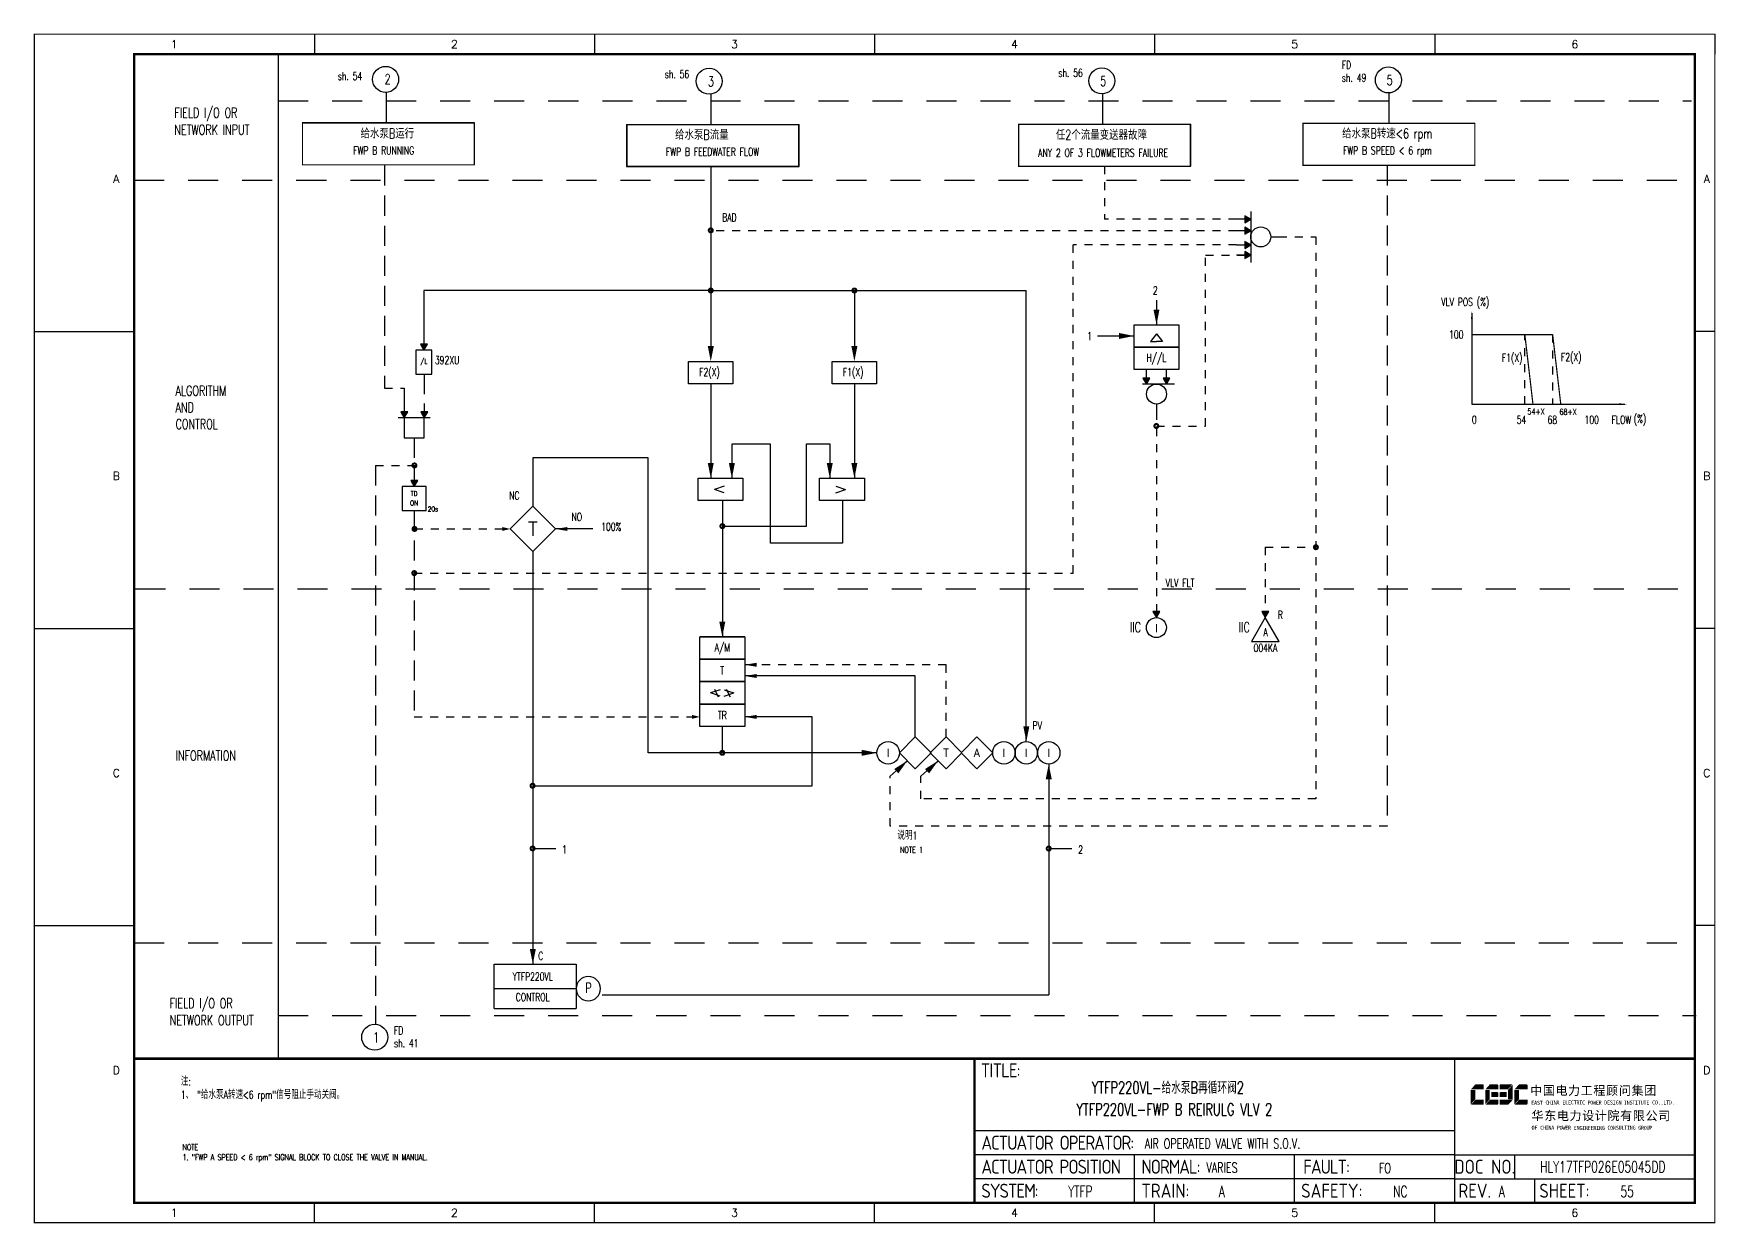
# Model space of a CAD drawing. Header units: millimetres. Extents: x 38833 to 52469, y 29493 to 32647.
# Drawn here: x 48955.6 to 49375.9, y 31646.2 to 31943.5 of the extents above; entities that cross this region are included whole.
import ezdxf
from ezdxf.enums import TextEntityAlignment as Align

# ---------------------------------------------------------------- set-up
doc = ezdxf.new("R2010")
doc.units = ezdxf.units.MM
for name, pattern in [('D2', [6, 2, -2, 2]), ('DASHED', [0.75, 0.5, -0.25]), ('JIS_02_0.7', [1.35, 0.75, -0.6])]:
    doc.linetypes.add(name, pattern=pattern)
for name, color, linetype in [('ALARM', 4, 'Continuous'), ('BLOCK', 7, 'Continuous'), ('BORDER', 1, 'Continuous'), ('DASH_2', 6, 'D2'), ('INSTRUMENT', 4, 'Continuous'), ('LINE_2', 6, 'Continuous'), ('MLINE', 6, 'Continuous'), ('TEXT', 7, 'Continuous'), ('TITLE', 1, 'Continuous'), ('TK', 7, 'Continuous'), ('图框_外框线', 7, 'Continuous'), ('图框_标题栏文字', 6, 'Continuous')]:
    doc.layers.add(name, color=color, linetype=linetype)
doc.styles.add('DANIEL', font='COMPLEX', dxfattribs={"width": 0.7, "bigfont": 'GVFS'})
doc.styles.add('ecepdi', font='simhei.ttf', dxfattribs={"width": 0.9})
doc.styles.get("Standard").update_dxf_attribs({"font": 'romans.shx', "width": 0.7, "bigfont": 'hztxta.shx'})
doc.styles.add('工程字', font='gbenor.shx', dxfattribs={"bigfont": 'gbcbig.shx'})

# ---------------------------------------------------------------- blocks, each defined once
blk = doc.blocks.new('USR16')
at = {"layer": 'MLINE'}
blk.add_lwpolyline([(0, 0, 0, 1, 0), (0, 4, 1, 1, 0)], format="xyseb", dxfattribs=at)
blk = doc.blocks.new('ARROW')
at = {"layer": 'DASH_2'}
blk.add_blockref('USR16', (0, 0), dxfattribs=at)
blk = doc.blocks.new('INS00')
at = {"layer": 'INSTRUMENT', "color": 0}
blk.add_lwpolyline([(6, 0, 1), (-6, 0, 1)], format="xyb", close=True, dxfattribs=at)
at = {"layer": 'INSTRUMENT', "flags": 1}
for tag, p in [('INSNAM', (0, 9)), ('INSDGN', (0, -9)), ('INSSUP', (0, -15)), ('INSTYP', (0, -12)), ('INSMAN', (0, -18)), ('INSREM', (0, -21))]:
    blk.add_attdef(tag, text='', height=3, dxfattribs=at).set_placement(p, align=Align.TOP_CENTER)
at = {"layer": 'INSTRUMENT', "width": 0.7}
for tag, p in [('INSIDE', (0, 2)), ('INSSYS', (0, -2))]:
    blk.add_attdef(tag, text='', height=2.5, dxfattribs=at).set_placement(p, align=Align.MIDDLE)
for tag, p in [('INSHH', (6, 3.5)), ('INSL', (6, -3)), ('INSLL', (6, -6))]:
    blk.add_attdef(tag, p, '', height=2.5, dxfattribs=at)
at = {"layer": 'INSTRUMENT', "linetype": 'DASHED', "width": 0.7}
blk.add_attdef('INSH', (6, 0.5), '', height=2.5, dxfattribs=at)
blk = doc.blocks.new('huo')
at = {"layer": 'BORDER'}
for points in [[(-72.15, 909.27), (-73.65, 910.13), (-73.65, 908.4)], [(-72.15, 904.27), (-73.65, 905.13), (-73.65, 903.4)]]:
    blk.add_hatch(color=256, dxfattribs=at).paths.add_polyline_path(points)
for p, q in [((-72.15, 909.27), (-75.75, 909.27)), ((-72.15, 911.28), (-72.15, 903.28)), ((-72.15, 904.27), (-75.75, 904.27)), ((-67.15, 906.77), (-65.15, 906.77))]:
    blk.add_line(p, q, dxfattribs=at)
for points in [[(-72.15, 909.27), (-73.65, 910.13), (-73.65, 908.4)], [(-72.15, 904.27), (-73.65, 905.13), (-73.65, 903.4)]]:
    blk.add_lwpolyline(points, close=True, dxfattribs=at)
blk.add_circle((-69.65, 906.77), 2.5, dxfattribs=at)
blk = doc.blocks.new('A$C1E0003F3')
h = blk.add_hatch(color=152)
edge = h.paths.add_edge_path()
edge.add_ellipse((5.15, 4.41), major_axis=(0, 0.211), ratio=0.769231, start_angle=-90, end_angle=0)
edge.add_line((5.15, 4.62), (3.22, 4.62))
edge.add_line((3.22, 4.62), (2.09, 3.35))
edge.add_line((2.09, 3.35), (5.32, 3.35))
edge.add_line((5.32, 3.35), (5.32, 4.41))
h.paths.add_polyline_path([(3.22, 3.23), (2.09, 3.23), (2.09, -0.36), (3.22, 0.91)])
edge = h.paths.add_edge_path()
edge.add_line((5.32, 0.81), (3.27, 0.81))
edge.add_line((3.27, 0.81), (2.13, -0.46))
edge.add_line((2.13, -0.46), (5.15, -0.46))
edge.add_ellipse((5.15, -0.25), major_axis=(0, 0.211), ratio=0.769231, start_angle=180, end_angle=270)
edge.add_line((5.32, -0.25), (5.32, 0.81))
h = blk.add_hatch(color=152)
edge = h.paths.add_edge_path()
edge.add_ellipse((8.78, 4.41), major_axis=(0, 0.211), ratio=0.769231, start_angle=-90, end_angle=0)
edge.add_line((8.78, 4.62), (6.84, 4.62))
edge.add_line((6.84, 4.62), (5.71, 3.35))
edge.add_line((5.71, 3.35), (8.94, 3.35))
edge.add_line((8.94, 3.35), (8.94, 4.41))
h.paths.add_polyline_path([(6.84, 3.23), (5.71, 3.23), (5.71, -0.36), (6.84, 0.91)])
edge = h.paths.add_edge_path()
edge.add_ellipse((8.78, 2.49), major_axis=(0, 0.211), ratio=0.769231, start_angle=-90, end_angle=0)
edge.add_line((8.78, 2.7), (7.22, 2.7))
edge.add_line((7.22, 2.7), (7.22, 1.44))
edge.add_line((7.22, 1.44), (8.78, 1.44))
edge.add_ellipse((8.78, 1.65), major_axis=(0, 0.211), ratio=0.769231, start_angle=180, end_angle=270)
edge.add_line((8.94, 1.65), (8.94, 2.49))
edge = h.paths.add_edge_path()
edge.add_line((8.94, 0.81), (6.89, 0.81))
edge.add_line((6.89, 0.81), (5.75, -0.46))
edge.add_line((5.75, -0.46), (8.78, -0.46))
edge.add_ellipse((8.78, -0.25), major_axis=(0, 0.211), ratio=0.769231, start_angle=180, end_angle=270)
edge.add_line((8.94, -0.25), (8.94, 0.81))
h = blk.add_hatch(color=1)
edge = h.paths.add_edge_path()
edge.add_line((12.48, 4.62), (9.46, 4.62))
edge.add_ellipse((9.46, 4.41), major_axis=(0, 0.211), ratio=0.769231, start_angle=0, end_angle=90)
edge.add_line((9.3, 4.41), (9.3, 3.35))
edge.add_line((9.3, 3.35), (11.35, 3.35))
edge.add_line((11.35, 3.35), (12.48, 4.62))
h.paths.add_polyline_path([(12.57, 4.56), (11.38, 3.23), (11.38, 0.93), (12.57, 0.93)])
edge = h.paths.add_edge_path()
edge.add_line((11.03, 2.7), (9.46, 2.7))
edge.add_ellipse((9.46, 2.49), major_axis=(0, 0.211), ratio=0.769231, start_angle=0, end_angle=90)
edge.add_line((9.3, 2.49), (9.3, 1.65))
edge.add_ellipse((9.46, 1.65), major_axis=(0, 0.211), ratio=0.769231, start_angle=90, end_angle=180)
edge.add_line((9.46, 1.44), (11.03, 1.44))
edge.add_line((11.03, 1.44), (11.03, 2.7))
h = blk.add_hatch(color=152)
edge = h.paths.add_edge_path()
edge.add_ellipse((16.11, 4.41), major_axis=(0, 0.211), ratio=0.769231, start_angle=-90, end_angle=0)
edge.add_line((16.11, 4.62), (14.14, 4.62))
edge.add_line((14.14, 4.62), (13, 3.35))
edge.add_line((13, 3.35), (16.27, 3.35))
edge.add_line((16.27, 3.35), (16.27, 4.41))
h.paths.add_polyline_path([(14.14, 3.23), (13, 3.23), (13, -0.36), (14.14, 0.91)])
edge = h.paths.add_edge_path()
edge.add_line((16.27, 0.81), (14.18, 0.81))
edge.add_line((14.18, 0.81), (13.04, -0.46))
edge.add_line((13.04, -0.46), (16.03, -0.46))
edge.add_ellipse((16.03, -0.15), major_axis=(0, 0.316), ratio=0.769231, start_angle=180, end_angle=270)
edge.add_line((16.27, -0.15), (16.27, 0.81))
h = blk.add_hatch(color=1)
edge = h.paths.add_edge_path()
edge.add_line((12.58, 0.79), (9.3, 0.79))
edge.add_line((9.3, 0.79), (9.3, -0.27))
edge.add_ellipse((9.46, -0.27), major_axis=(0, 0.211), ratio=0.769231, start_angle=90, end_angle=180)
edge.add_line((9.46, -0.48), (11.43, -0.48))
edge.add_line((11.43, -0.48), (12.58, 0.79))
at = {"layer": 'TITLE', "color": 7, "style": 'ecepdi'}
for s, p in [('中', (16.92, 1.94)), ('国', (20.09, 2)), ('电', (23.25, 1.99)), ('力', (26.39, 1.96)), ('程', (32.71, 1.98)), ('顾', (35.9, 1.98)), ('问', (39.09, 1.94)), ('集', (42.26, 1.98)), ('团', (45.42, 2.01)), ('工', (29.53, 1.95)), ('华', (17.24, -4.31)), ('东', (20.45, -4.29)), ('电', (23.62, -4.35)), ('力', (26.75, -4.32)), ('设', (29.92, -4.3)), ('计', (33.05, -4.31)), ('院', (36.26, -4.29)), ('有', (39.41, -4.29)), ('限', (42.57, -4.32)), ('公', (45.78, -4.38)), ('司', (48.91, -4.35))]:
    blk.add_text(s, height=2.2, dxfattribs=at).set_placement(p)
at = {"layer": 'TITLE', "color": 7, "style": 'ecepdi', "width": 0.975}
for s, p in [('E', (17.58, 0.02)), ('A', (18.29, 0.03)), ('S', (19, 0.03)), ('T', (19.7, 0.03)), ('C', (21.1, 0.09)), ('H', (21.77, 0.09)), ('I', (22.46, 0.09)), ('N', (23.17, 0.1)), ('A', (23.86, 0.1)), ('E', (25.35, 0.09)), ('L', (26.05, 0.11)), ('E', (26.76, 0.1)), ('C', (27.46, 0.12)), ('T', (28.18, 0.11)), ('R', (28.87, 0.1)), ('I', (29.57, 0.11)), ('C', (30.28, 0.1)), ('P', (31.64, 0.09)), ('O', (32.32, 0.08)), ('W', (33.03, 0.08)), ('E', (33.72, 0.08)), ('R', (34.42, 0.09)), ('D', (35.81, 0.1)), ('E', (36.52, 0.1)), ('S', (37.2, 0.1)), ('I', (37.91, 0.09)), ('G', (38.68, 0.11)), ('N', (39.38, 0.09)), ('I', (40.72, 0.07)), ('N', (41.43, 0.08)), ('S', (42.14, 0.08)), ('T', (42.83, 0.08)), ('I', (43.52, 0.09)), ('T', (44.22, 0.07)), ('U', (44.93, 0.07)), ('T', (45.63, 0.08)), ('E', (46.34, 0.09)), ('C', (47.76, 0.11)), ('O', (48.48, 0.1)), ('L', (50.56, 0.1)), ('T', (51.27, 0.1)), ('D', (51.96, 0.1)), ('.', (49.23, 0.1)), (',', (49.87, 0.1)), ('.', (52.72, 0.11)), ('O', (17.67, -6.18)), ('OF', (18.01, -6.2)), ('F', (18.37, -6.2)), ('C', (19.8, -6.19)), ('H', (20.47, -6.19)), ('I', (21.15, -6.19)), ('N', (21.87, -6.18)), ('A', (22.56, -6.18)), ('P', (23.98, -6.2)), ('O', (24.66, -6.21)), ('W', (25.36, -6.21)), ('E', (26.06, -6.21)), ('R', (26.75, -6.2)), ('E', (28.19, -6.24)), ('N', (28.91, -6.27)), ('G', (29.62, -6.26)), ('I', (30.32, -6.27)), ('N', (31.02, -6.27)), ('E', (31.7, -6.28)), ('E', (32.41, -6.27)), ('R', (33.1, -6.24)), ('I', (33.81, -6.24)), ('N', (34.51, -6.26)), ('G', (35.2, -6.24)), ('C', (36.61, -6.19)), ('O', (37.3, -6.21)), ('N', (38, -6.2)), ('S', (38.71, -6.21)), ('U', (39.41, -6.18)), ('L', (40.11, -6.18)), ('T', (40.81, -6.19)), ('I', (41.51, -6.21)), ('N', (42.2, -6.21)), ('G', (42.91, -6.17)), ('G', (44.29, -6.2)), ('R', (45, -6.21)), ('O', (45.69, -6.22)), ('U', (46.39, -6.2)), ('P', (47.1, -6.23))]:
    blk.add_text(s, height=1, dxfattribs=at).set_placement(p, align=Align.MIDDLE_CENTER)
blk = doc.blocks.new('A$C4C92442A')
for p, q in [((70, 297), (70, 292)), ((140, 297), (140, 292)), ((210, 297), (210, 292)), ((280, 297), (280, 292)), ((350, 297), (350, 292)), ((420, 297), (420, 292)), ((0, 222.75), (25, 222.75)), ((420, 222.75), (415, 222.75)), ((0, 148.5), (25, 148.5)), ((420, 148.5), (415, 148.5)), ((0, 74.25), (25, 74.25)), ((420, 74.25), (415, 74.25)), ((70, 0), (70, 5)), ((140, 0), (140, 5)), ((210, 0), (210, 5)), ((280, 0), (280, 5)), ((350, 0), (350, 5))]:
    blk.add_line(p, q)
at = {"color": 4}
blk.add_line((60.97, 292.06), (60.97, 41.06), dxfattribs=at)
at = {"layer": 'MLINE', "color": 4}
blk.add_line((60.97, 292), (60.97, 41.47), dxfattribs=at)
at = {"layer": 'MLINE', "color": 4, "linetype": 'JIS_02_0.7', "ltscale": 10}
for p, q in [((60.98, 280.37), (414.21, 280.37)), ((25, 260.5), (415, 260.5)), ((25.3, 158.43), (414.81, 158.43)), ((25, 69.96), (415, 69.96)), ((60.97, 51.77), (415.31, 51.77))]:
    blk.add_line(p, q, dxfattribs=at)
at = {"layer": '图框_外框线'}
for p, q in [((355, 5), (355, 41)), ((355, 23), (235, 23)), ((355, 17), (235, 17)), ((275, 11), (275, 17)), ((315, 11), (315, 17)), ((355, 17), (415, 17)), ((370, 11), (370, 17)), ((355, 11), (235, 11)), ((355, 11), (235, 11)), ((275, 5), (275, 11)), ((315, 5), (315, 11)), ((355, 11), (415, 11)), ((375, 5), (375, 11))]:
    blk.add_line(p, q, dxfattribs=at)
for points, const_width in [([(0, 0), (420, 0), (420, 297), (0, 297)], 0.3), ([(25, 5), (415, 5), (415, 292), (25, 292)], 0.6)]:
    blk.add_lwpolyline(points, close=True, dxfattribs=dict(at, const_width=const_width))
at = {"layer": '图框_外框线', "const_width": 0.6}
blk.add_lwpolyline([(235, 41), (25, 41)], dxfattribs=at)
at = {"layer": '图框_外框线'}
blk.add_lwpolyline([(415, 41, 0.6, 0.6, 0), (235, 41, 0.6, 0.6, 0), (235, 5, 0, 0, 0)], format="xyseb", dxfattribs=at)
blk.add_blockref('A$C1E0003F3', (356.94, 29.95))
at = {"layer": 'MLINE', "color": 4, "char_height": 2.5, "width": 31.8959, "attachment_point": 1}
for s, insert in [('FIELD I/O OR', (35.03, 278.64)), ('NETWORK INPUT', (35.03, 274.39)), ('ALGORITHM\\PAND\\PCONTROL', (35.32, 209.16)), ('INFORMATION', (35.35, 117.98)), ('FIELD I/O OR', (33.84, 56.09)), ('NETWORK OUTPUT', (33.84, 51.84))]:
    blk.add_mtext(s, dxfattribs=dict(at, insert=insert))
at = {"layer": 'TK', "color": 3}
for s, p in [('1', (35, 294.5)), ('2', (105, 294.5)), ('3', (175, 294.5)), ('4', (245, 294.5)), ('5', (315, 294.5)), ('6', (385, 294.5)), ('1', (35, 2.5)), ('2', (105, 2.5)), ('3', (175, 2.5)), ('4', (245, 2.5)), ('5', (315, 2.5)), ('6', (385, 2.5))]:
    blk.add_text(s, height=2, dxfattribs=at).set_placement(p, align=Align.MIDDLE)
for s, p in [('A', (20.5, 259.88)), ('A', (418, 259.88)), ('B', (20.5, 185.62)), ('B', (418, 185.62)), ('C', (20.5, 111.38)), ('C', (418, 111.38)), ('D', (20.5, 37.12)), ('D', (418, 37.12))]:
    blk.add_text(s, height=2, dxfattribs=at).set_placement(p, align=Align.CENTER)
at = {"layer": '图框_标题栏文字', "char_height": 3.5, "style": '工程字'}
for s, insert, width, attachment_point in [('{\\T0.9; TITLE:}', (234.86, 38.09), 14.2249, 4), ('{\\T0.9; ACTUATOR OPERATOR:}', (235, 20), 40, 4), ('{\\T0.9; ACTUATOR POSITION}', (235, 14), 45, 4), ('{\\T0.9; NORMAL:}', (275, 14), 18.2557, 4), ('{\\T0.9; FAULT:}', (315.44, 14), 15, 4), ('DOC NO.', (362.5, 14), 15, 5), ('{\\T0.9; SYSTEM:}', (235, 8), 17.9526, 4), ('{\\T0.9; }TRAIN: ', (275, 8), 17.6638, 4), ('SAFETY:', (324.3, 8), 22.3993, 5), ('REV.', (360, 8), 10, 5), ('SHEET:', (382.42, 8), 20, 5)]:
    blk.add_mtext(s, dxfattribs=dict(at, insert=insert, width=width, attachment_point=attachment_point))
blk = doc.blocks.new('*X19')
at = {"color": 0}
for p, q in [((207.62, 342.26), (207.74, 342.37)), ((207.77, 342.4), (207.84, 342.47)), ((207.81, 342.3), (207.88, 342.37)), ((207.9, 342.39), (208.01, 342.5)), ((207.9, 342.25), (207.95, 342.3)), ((208.02, 342.37), (208.13, 342.48)), ((208.09, 342.3), (208.18, 342.38)), ((208.18, 342.24), (208.23, 342.3)), ((208.19, 342.4), (208.23, 342.44)), ((208.31, 342.37), (208.32, 342.39)), ((208.37, 342.3), (208.39, 342.31)), ((207.5, 341.99), (207.51, 342)), ((207.52, 341.87), (207.55, 341.9)), ((207.53, 342.16), (207.57, 342.2)), ((207.56, 341.77), (207.59, 341.8)), ((207.61, 342.1), (207.62, 342.12)), ((207.61, 341.68), (207.62, 341.69)), ((207.62, 341.83), (207.89, 342.1)), ((207.62, 341.98), (207.75, 342.1)), ((207.69, 341.61), (207.87, 341.8)), ((207.73, 341.8), (207.76, 341.82)), ((207.77, 341.56), (207.82, 341.6)), ((207.87, 341.52), (207.91, 341.55)), ((207.9, 342.11), (207.99, 342.2)), ((207.9, 341.97), (207.93, 342)), ((207.9, 341.83), (207.97, 341.9)), ((207.9, 341.68), (208.02, 341.8)), ((208, 341.5), (208.05, 341.55)), ((208.03, 342.1), (208.13, 342.2)), ((208.07, 342), (208.18, 342.1)), ((208.12, 341.9), (208.18, 341.96)), ((208.16, 341.8), (208.18, 341.82)), ((208.17, 341.53), (208.19, 341.55)), ((208.18, 341.68), (208.2, 341.7)), ((208.24, 341.6), (208.44, 341.8)), ((208.32, 342.1), (208.44, 342.23)), ((208.32, 341.82), (208.45, 341.95)), ((208.46, 342.1), (208.48, 342.13)), ((208.46, 341.82), (208.47, 341.83)), ((208.5, 342), (208.5, 342))]:
    blk.add_line(p, q, dxfattribs=at)
blk = doc.blocks.new('*X18')
at = {"color": 0}
for p, q in [((207.6, 342.3), (208.4, 342.3)), ((207.7, 342.4), (207.9, 342.4)), ((208.18, 342.4), (208.3, 342.4)), ((207.51, 341.9), (207.62, 341.9)), ((207.54, 342.2), (207.62, 342.2)), ((207.54, 341.8), (208.46, 341.8)), ((207.55, 342.1), (207.62, 342.1)), ((207.6, 341.7), (207.62, 341.7)), ((207.7, 341.6), (207.9, 341.6)), ((207.82, 342.1), (207.9, 342.1)), ((207.9, 342.2), (208.18, 342.2)), ((207.9, 341.9), (208.18, 341.9)), ((208.18, 341.7), (208.4, 341.7)), ((208.18, 341.6), (208.3, 341.6)), ((208.45, 342.2), (208.46, 342.2)), ((208.45, 341.9), (208.49, 341.9))]:
    blk.add_line(p, q, dxfattribs=at)
blk = doc.blocks.new('*X17')
at = {"color": 0}
for p, q in [((207.5, 342), (207.625, 342)), ((207.9, 342), (208.175, 342)), ((208.45, 342), (208.5, 342))]:
    blk.add_line(p, q, dxfattribs=at)
blk = doc.blocks.new('*X16')
at = {"color": 0}
for p, q in [((207.825, 342.375), (207.9, 342.375)), ((207.625, 341.75), (207.625, 341.825))]:
    blk.add_line(p, q, dxfattribs=at)
blk = doc.blocks.new('*X15')
at = {"color": 0}
for p, q in [((207.62, 342.1), (207.62, 342.3)), ((207.67, 342.37), (207.82, 342.37)), ((207.9, 342.37), (207.9, 342.49)), ((207.9, 342.37), (208.1, 342.37)), ((207.9, 342.1), (207.9, 342.3)), ((208.18, 342.37), (208.18, 342.47)), ((208.18, 342.37), (208.33, 342.37)), ((208.18, 342.1), (208.18, 342.3)), ((207.51, 342.1), (207.55, 342.1)), ((207.53, 341.82), (207.55, 341.82)), ((207.62, 342.1), (207.82, 342.1)), ((207.62, 341.82), (207.62, 342.02)), ((207.62, 341.82), (207.82, 341.82)), ((207.62, 341.67), (207.62, 341.75)), ((207.78, 341.55), (207.82, 341.55)), ((207.9, 342.1), (208.1, 342.1)), ((207.9, 341.82), (207.9, 342.02)), ((207.9, 341.82), (208.1, 341.82)), ((207.9, 341.55), (207.9, 341.75)), ((207.9, 341.55), (208.1, 341.55)), ((208.18, 342.1), (208.37, 342.1)), ((208.18, 341.82), (208.18, 342.02)), ((208.18, 341.82), (208.37, 341.82)), ((208.18, 341.55), (208.18, 341.75)), ((208.18, 341.55), (208.22, 341.55)), ((208.45, 342.1), (208.45, 342.22)), ((208.45, 342.1), (208.49, 342.1)), ((208.45, 341.82), (208.45, 342.02)), ((208.45, 341.82), (208.47, 341.82))]:
    blk.add_line(p, q, dxfattribs=at)
blk = doc.blocks.new('USR06')
at = {"layer": 'MLINE'}
blk.add_circle((0, 0), 0.5, dxfattribs=at)
for name in ['*X19', '*X17', '*X15', '*X18', '*X16']:
    blk.add_blockref(name, (-208, -342), dxfattribs=at)

msp = doc.modelspace()

# ---------------------------------------------------------------- hatches: boundary and pattern name
for points in [[(49236.17, 31797.59), (49237.04, 31799.09), (49235.31, 31799.09)], [(49263.37, 31797.59), (49264.24, 31799.09), (49262.51, 31799.09)]]:
    msp.add_hatch(color=256).paths.add_polyline_path(points)
at = {"layer": 'BORDER'}
for points in [[(49259.75, 31897.14), (49258.25, 31898.01), (49258.25, 31896.27)], [(49259.75, 31894.28), (49258.25, 31895.14), (49258.25, 31893.41)], [(49259.75, 31890.71), (49258.25, 31891.57), (49258.25, 31889.84)], [(49259.75, 31888.19), (49258.25, 31889.06), (49258.25, 31887.33)], [(49053.1, 31864.45), (49053.97, 31865.95), (49052.24, 31865.95)], [(49048.2, 31847.48), (49049.07, 31848.98), (49047.34, 31848.98)], [(49053.2, 31847.48), (49054.07, 31848.98), (49052.34, 31848.98)], [(49050.7, 31830.39), (49051.57, 31831.89), (49049.84, 31831.89)]]:
    msp.add_hatch(color=256, dxfattribs=at).paths.add_polyline_path(points)

# ---------------------------------------------------------------- linework, layer by layer
for p, q in [((49043.69, 31928.86), (49043.69, 31921.26)), ((49124.8, 31928.4), (49124.8, 31920.8)), ((49222.67, 31928.47), (49222.67, 31920.88)), ((49294.29, 31928.71), (49294.29, 31921.11)), ((49022.76, 31921.26), (49065.68, 31921.26)), ((49065.68, 31921.26), (49065.68, 31910.75)), ((49103.86, 31920.8), (49146.78, 31920.8)), ((49103.86, 31910.29), (49103.86, 31920.8)), ((49146.78, 31920.8), (49146.78, 31910.29)), ((49201.73, 31920.88), (49244.66, 31920.88)), ((49244.66, 31920.88), (49244.66, 31910.37)), ((49272.83, 31921.11), (49315.75, 31921.11)), ((49146.78, 31910.29), (49103.86, 31910.29)), ((49124.8, 31879.33), (49053.1, 31879.33)), ((49053.1, 31879.33), (49053.1, 31864.45)), ((49139.75, 31840.89), (49130.07, 31840.89)), ((49130.07, 31840.89), (49130.07, 31832.42)), ((49139.75, 31816.23), (49139.75, 31840.89)), ((49148.71, 31820.44), (49148.71, 31841)), ((49148.71, 31841), (49154.54, 31841)), ((49154.54, 31841), (49154.54, 31832.42)), ((49109.15, 31837.5), (49080.33, 31837.5)), ((49080.33, 31837.5), (49080.33, 31825.4)), ((49109.15, 31763.8), (49109.15, 31837.5)), ((49157.72, 31826.82), (49157.72, 31816.23)), ((49127.7, 31820.44), (49148.71, 31820.44)), ((49157.72, 31816.23), (49139.75, 31816.23)), ((49150.1, 31772.78), (49133.28, 31772.78)), ((49150.1, 31755.58), (49150.1, 31772.78)), ((49124.8, 31763.8), (49109.15, 31763.8)), ((49080.76, 31755.58), (49150.1, 31755.58)), ((49070.67, 31704.87), (49091.18, 31704.87)), ((49070.67, 31699.88), (49091.18, 31699.88))]:
    msp.add_line(p, q)
at = {"linetype": 'DASHED', "ltscale": 10}
for p, q in [((49043.25, 31910.53), (49043.25, 31854.91)), ((49293.84, 31910.6), (49293.84, 31745.49)), ((49048.2, 31854.91), (49048.2, 31847.48)), ((49053.2, 31858.45), (49053.2, 31847.48)), ((49050.7, 31842.48), (49050.7, 31830.39)), ((49040.97, 31835.61), (49040.97, 31695.98)), ((49050.7, 31824.39), (49050.7, 31772.79))]:
    msp.add_line(p, q, dxfattribs=at)
at = {"linetype": 'D2'}
for p, q in [((49328.25, 31850.92), (49328.25, 31868.31)), ((49335.2, 31868.31), (49335.2, 31850.92))]:
    msp.add_line(p, q, dxfattribs=at)
at = {"const_width": 0.3}
for points in [[(49022.76, 31921.26), (49065.68, 31921.26), (49065.68, 31910.75), (49022.76, 31910.75), (49022.76, 31921.26)], [(49103.86, 31920.8), (49146.78, 31920.8), (49146.78, 31910.29), (49103.86, 31910.29), (49103.86, 31920.8)], [(49201.73, 31920.88), (49244.66, 31920.88), (49244.66, 31910.37), (49201.73, 31910.37), (49201.73, 31920.88)], [(49272.83, 31921.11), (49315.75, 31921.11), (49315.75, 31910.6), (49272.83, 31910.6), (49272.83, 31921.11)], [(49328.25, 31868.31), (49315.02, 31868.31)], [(49328.25, 31868.31), (49330.28, 31850.92), (49344.71, 31850.92)], [(49328.25, 31868.31), (49335.2, 31868.31)], [(49335.2, 31868.31), (49337.23, 31850.92), (49344.63, 31850.92)]]:
    msp.add_lwpolyline(points, dxfattribs=at)
at = {"const_width": 0.5}
for points in [[(49124.3, 31894.36, 1), (49125.3, 31894.36, 1)], [(49124.3, 31879.33, 1), (49125.3, 31879.33, 1)], [(49124.3, 31879.33, 1), (49125.3, 31879.33, 1)], [(49160.19, 31879.33, 1), (49161.19, 31879.33, 1)], [(49160.19, 31879.33, 1), (49161.19, 31879.33, 1)], [(49235.67, 31845.47, 1), (49236.67, 31845.47, 1)], [(49050.23, 31835.61, 1), (49051.23, 31835.61, 1)], [(49127.2, 31820.44, 1), (49128.2, 31820.44, 1)], [(49127.2, 31820.44, 1), (49128.2, 31820.44, 1)], [(49050.26, 31819.74, 1), (49051.26, 31819.74, 1)], [(49050.26, 31819.74, 1), (49051.26, 31819.74, 1)], [(49275.53, 31815.18, 1), (49276.53, 31815.18, 1)], [(49050.2, 31808.71, 1), (49051.2, 31808.71, 1)], [(49127.18, 31763.8, 1), (49128.18, 31763.8, 1)], [(49079.76, 31755.58, 1), (49080.76, 31755.58, 1)], [(49079.77, 31739.9, 1), (49080.77, 31739.9, 1)], [(49208.76, 31739.88, 1), (49209.76, 31739.88, 1)]]:
    msp.add_lwpolyline(points, format="xyb", close=True, dxfattribs=at)
for points in [[(49236.19, 31870.77, 0, 1.5, 0), (49236.19, 31874.58, 1.5, 1.5, 0)], [(49230.59, 31867.97, 0, 1.5, 0), (49226.79, 31867.97, 1.5, 1.5, 0)], [(49124.8, 31861.63, 0, 1.5, 0), (49124.8, 31865.43, 1.5, 1.5, 0)], [(49160.69, 31861.63, 0, 1.5, 0), (49160.69, 31865.43, 1.5, 1.5, 0)], [(49124.8, 31832.42, 0, 1.5, 0), (49124.8, 31836.23, 1.5, 1.5, 0)], [(49130.07, 31832.42, 0, 1.5, 0), (49130.07, 31836.23, 1.5, 1.5, 0)], [(49154.54, 31832.42, 0, 1.5, 0), (49154.54, 31836.23, 1.5, 1.5, 0)], [(49160.69, 31832.42, 0, 1.5, 0), (49160.69, 31836.23, 1.5, 1.5, 0)], [(49127.68, 31792.8, 0, 1.5, 0), (49127.68, 31796.6, 1.5, 1.5, 0)], [(49203.66, 31766.6, 0, 1.5, 0), (49203.66, 31770.41, 1.5, 1.5, 0)], [(49166.34, 31763.8, 0, 1.5, 0), (49162.53, 31763.8, 1.5, 1.5, 0)], [(49173.92, 31761.82, 0, 1.5, 0), (49171.16, 31759.21, 1.5, 1.5, 0)], [(49181.62, 31761.82, 0, 1.5, 0), (49178.86, 31759.21, 1.5, 1.5, 0)], [(49209.26, 31761, 0, 1.5, 0), (49209.26, 31757.2, 1.5, 1.5, 0)], [(49080.33, 31710.99, 0, 1.5, 0), (49080.33, 31714.79, 1.5, 1.5, 0)]]:
    msp.add_lwpolyline(points, format="xyseb")
for points in [[(49236.17, 31797.59), (49237.04, 31799.09), (49235.31, 31799.09)], [(49263.37, 31797.59), (49264.24, 31799.09), (49262.51, 31799.09)]]:
    msp.add_lwpolyline(points, close=True)
at = {"color": 1}
msp.add_lwpolyline([(49266.84, 31791.59), (49263.37, 31797.59), (49259.91, 31791.59)], close=True, dxfattribs=at)
msp.add_lwpolyline([(49070.67, 31699.88), (49070.67, 31710.99), (49091.18, 31710.99), (49091.18, 31699.88)])
for centre, radius in [((49043.54, 31932.09), 3.25), ((49124.38, 31931.62), 3.25), ((49222.52, 31931.71), 3.25), ((49294.14, 31931.94), 3.25), ((49236.17, 31795.09), 2.5), ((49040.81, 31692.73), 3.25)]:
    msp.add_circle(centre, radius)
at = {"layer": 'ALARM'}
for points in [[(49080.33, 31814.08), (49074.67, 31819.74), (49080.33, 31825.4), (49085.99, 31819.74)], [(49175.9, 31759.84), (49171.94, 31763.8), (49175.9, 31767.76), (49179.86, 31763.8)], [(49183.6, 31759.84), (49179.64, 31763.8), (49183.6, 31767.76), (49187.56, 31763.8)], [(49191.3, 31759.84), (49187.34, 31763.8), (49191.3, 31767.76), (49195.26, 31763.8)]]:
    msp.add_lwpolyline(points, close=True, dxfattribs=at)
at = {"layer": 'BLOCK'}
for p, q in [((49230.59, 31870.77), (49241.79, 31870.77)), ((49230.59, 31865.17), (49230.59, 31870.77)), ((49241.79, 31870.77), (49241.79, 31865.17)), ((49241.79, 31865.17), (49230.59, 31865.17)), ((49230.59, 31865.17), (49241.79, 31865.17)), ((49230.59, 31859.57), (49230.59, 31865.17)), ((49241.79, 31865.17), (49241.79, 31859.57)), ((49119.25, 31861.63), (49130.34, 31861.63)), ((49119.25, 31856.03), (49119.25, 31861.63)), ((49130.34, 31861.63), (49130.34, 31856.03)), ((49155.14, 31861.63), (49166.24, 31861.63)), ((49155.14, 31856.03), (49155.14, 31861.63)), ((49166.24, 31861.63), (49166.24, 31856.03)), ((49241.79, 31859.57), (49230.59, 31859.57)), ((49130.34, 31856.03), (49119.25, 31856.03)), ((49166.24, 31856.03), (49155.14, 31856.03)), ((49121.65, 31832.42), (49132.85, 31832.42)), ((49121.65, 31826.82), (49121.65, 31832.42)), ((49132.85, 31832.42), (49132.85, 31826.82)), ((49152, 31832.42), (49163.2, 31832.42)), ((49152, 31826.82), (49152, 31832.42)), ((49163.2, 31832.42), (49163.2, 31826.82)), ((49132.85, 31826.82), (49121.65, 31826.82)), ((49163.2, 31826.82), (49152, 31826.82)), ((49122.08, 31792.8), (49133.28, 31792.8)), ((49122.08, 31792.8), (49133.28, 31792.8)), ((49133.28, 31792.8), (49122.08, 31792.8)), ((49122.08, 31787.2), (49122.08, 31792.8)), ((49133.28, 31792.8), (49133.28, 31787.2)), ((49122.08, 31787.2), (49133.28, 31787.2)), ((49133.28, 31787.2), (49122.08, 31787.2)), ((49122.08, 31787.2), (49133.28, 31787.2)), ((49122.08, 31781.6), (49122.08, 31787.2)), ((49133.28, 31787.2), (49133.28, 31781.6)), ((49122.08, 31781.6), (49133.28, 31781.6)), ((49122.08, 31781.6), (49133.28, 31781.6)), ((49133.28, 31781.6), (49122.08, 31781.6)), ((49122.08, 31776), (49122.08, 31781.6)), ((49133.28, 31781.6), (49133.28, 31776)), ((49133.28, 31776), (49122.08, 31776)), ((49122.08, 31776), (49133.28, 31776)), ((49122.08, 31770.4), (49122.08, 31776)), ((49133.28, 31776), (49133.28, 31770.4)), ((49133.28, 31770.4), (49122.08, 31770.4))]:
    msp.add_line(p, q, dxfattribs=at)
at = {"layer": 'BORDER'}
for p, q in [((49259.75, 31897.14), (49256.16, 31897.14)), ((49259.75, 31899.08), (49259.75, 31886.36)), ((49259.75, 31894.28), (49256.16, 31894.28)), ((49264.75, 31892.72), (49266.75, 31892.72)), ((49256.16, 31890.71), (49259.75, 31890.71)), ((49259.75, 31888.19), (49256.16, 31888.19)), ((49053.1, 31866.45), (49053.1, 31864.45)), ((49048.2, 31851.07), (49048.2, 31847.48)), ((49053.2, 31851.07), (49053.2, 31847.48)), ((49054.7, 31847.48), (49046.7, 31847.48)), ((49050.7, 31842.48), (49050.7, 31840.48)), ((49050.7, 31832.39), (49050.7, 31830.39)), ((49050.7, 31824.39), (49050.7, 31822.39))]:
    msp.add_line(p, q, dxfattribs=at)
for points in [[(49259.75, 31897.14), (49258.25, 31898.01), (49258.25, 31896.27)], [(49259.75, 31894.28), (49258.25, 31895.14), (49258.25, 31893.41)], [(49259.75, 31890.71), (49258.25, 31891.57), (49258.25, 31889.84)], [(49259.75, 31888.19), (49258.25, 31889.06), (49258.25, 31887.33)], [(49055.1, 31858.45), (49055.1, 31864.45), (49051.1, 31864.45), (49051.1, 31858.45)], [(49053.1, 31864.45), (49053.97, 31865.95), (49052.24, 31865.95)], [(49048.2, 31847.48), (49049.07, 31848.98), (49047.34, 31848.98)], [(49053.2, 31842.48), (49053.2, 31847.48), (49048.2, 31847.48), (49048.2, 31842.48)], [(49053.2, 31847.48), (49054.07, 31848.98), (49052.34, 31848.98)], [(49053.7, 31824.39), (49053.7, 31830.39), (49047.7, 31830.39), (49047.7, 31824.39)], [(49050.7, 31830.39), (49051.57, 31831.89), (49049.84, 31831.89)]]:
    msp.add_lwpolyline(points, close=True, dxfattribs=at)
msp.add_circle((49262.25, 31892.72), 2.5, dxfattribs=at)
at = {"layer": 'DASH_2', "color": 0}
for p, q in [((49223.2, 31910.37), (49223.2, 31897.14)), ((49256.16, 31897.14), (49223.2, 31897.14)), ((49256.16, 31894.28), (49124.8, 31894.28)), ((49266.75, 31892.72), (49276.03, 31892.72)), ((49276.03, 31892.72), (49276.03, 31752.31)), ((49215.34, 31808.71), (49215.34, 31890.71)), ((49256.16, 31890.71), (49215.34, 31890.71)), ((49248.45, 31845.46), (49248.45, 31888.19)), ((49248.45, 31888.19), (49259.75, 31888.19)), ((49043.25, 31854.91), (49048.2, 31854.91)), ((49236.19, 31848.97), (49236.17, 31797.59)), ((49236.19, 31845.46), (49248.45, 31845.46)), ((49040.97, 31835.61), (49051.23, 31835.61)), ((49050.87, 31819.74), (49074.67, 31819.74)), ((49263.37, 31815.18), (49263.37, 31798)), ((49263.37, 31815.18), (49276.03, 31815.18)), ((49050.7, 31808.71), (49215.34, 31808.71)), ((49183.6, 31785.8), (49133.28, 31785.8)), ((49183.6, 31767.76), (49183.6, 31785.8)), ((49050.7, 31772.79), (49122.08, 31772.79)), ((49169.6, 31757.96), (49173.92, 31761.82)), ((49169.6, 31745.49), (49169.6, 31757.96)), ((49177.3, 31757.96), (49181.62, 31761.82)), ((49177.3, 31752.31), (49177.3, 31757.96)), ((49276.03, 31752.31), (49177.3, 31752.31)), ((49293.84, 31745.49), (49169.6, 31745.49))]:
    msp.add_line(p, q, dxfattribs=at)
for points in [[(49072.67, 31819.74, 1, 0, 0), (49074.67, 31819.74, 0, 0, 0)], [(49088.99, 31819.74, 1, 0, 0), (49085.99, 31819.74, 0, 0, 0)], [(49136.28, 31785.8, 1, 0, 0), (49133.28, 31785.8, 0, 0, 0)], [(49136.28, 31783, 1, 0, 0), (49133.28, 31783, 0, 0, 0)], [(49120.08, 31772.79, 1, 0, 0), (49122.08, 31772.79, 0, 0, 0)], [(49136.28, 31772.78, 1, 0, 0), (49133.28, 31772.78, 0, 0, 0)]]:
    msp.add_lwpolyline(points, format="xyseb", dxfattribs=at)
at = {"layer": 'INSTRUMENT'}
for p, q in [((49236.19, 31868.53), (49234.72, 31866.57)), ((49236.19, 31868.53), (49237.66, 31866.57)), ((49234.72, 31866.57), (49236.19, 31866.57)), ((49237.66, 31866.57), (49236.19, 31866.57)), ((49128.14, 31830.4), (49125.69, 31829.59)), ((49128.14, 31828.77), (49125.69, 31829.59)), ((49156.05, 31830.4), (49158.5, 31829.59)), ((49156.05, 31828.77), (49158.5, 31829.59)), ((49127.16, 31779.58), (49124.71, 31778.76)), ((49125.69, 31779.74), (49126.67, 31777.78)), ((49128.14, 31779.58), (49130.59, 31778.76)), ((49128.63, 31779.74), (49129.61, 31777.78)), ((49127.16, 31777.95), (49124.71, 31778.76)), ((49128.14, 31777.95), (49130.59, 31778.76))]:
    msp.add_line(p, q, dxfattribs=at)
for points in [[(49175.9, 31765.52, 0, 0.49, 0), (49175.9, 31764.54, 0, 0, 0), (49175.9, 31763.56, 0, 0, 0)], [(49175.9, 31761.6, 0, 0.49, 0), (49175.9, 31762.58, 0, 0, 0), (49175.9, 31763.56, 0, 0, 0)]]:
    msp.add_lwpolyline(points, format="xyseb", dxfattribs=at)
for centre in [(49169.14, 31763.8), (49198.06, 31763.8), (49203.66, 31763.8), (49209.26, 31763.8)]:
    msp.add_circle(centre, 2.8, dxfattribs=at)
at = {"layer": 'MLINE', "color": 0}
for p, q in [((49124.8, 31910.29), (49124.8, 31865.43)), ((49124.8, 31879.33), (49189.9, 31879.33)), ((49160.69, 31879.33), (49160.69, 31865.43)), ((49188.94, 31879.33), (49203.66, 31879.33)), ((49203.66, 31766.6), (49203.66, 31879.33)), ((49236.19, 31876.94), (49236.19, 31870.77)), ((49221.43, 31867.97), (49230.59, 31867.97)), ((49124.8, 31856.03), (49124.8, 31832.42)), ((49160.69, 31856.03), (49160.69, 31832.42)), ((49127.7, 31826.82), (49127.7, 31792.8)), ((49095.34, 31819.74), (49085.99, 31819.74)), ((49080.33, 31814.08), (49080.33, 31710.99)), ((49175.9, 31783), (49133.28, 31783)), ((49175.9, 31767.76), (49175.9, 31783)), ((49127.68, 31770.4), (49127.68, 31763.8)), ((49166.34, 31763.8), (49124.8, 31763.8)), ((49209.26, 31761), (49209.26, 31703.32)), ((49080.27, 31739.9), (49086.08, 31739.9)), ((49209.26, 31739.88), (49215.06, 31739.88)), ((49097.67, 31703.32), (49209.26, 31703.32))]:
    msp.add_line(p, q, dxfattribs=at)
at = {"layer": 'MLINE'}
for p, q in [((49315.02, 31873.7), (49315.02, 31850.92)), ((49315.02, 31850.92), (49353.24, 31850.92))]:
    msp.add_line(p, q, dxfattribs=at)
for points in [[(49315.02, 31872.23, 0.49, 0, 0), (49315.02, 31874.19, 0, 0, 0)], [(49351.77, 31850.92, 0.49, 0, 0), (49353.73, 31850.92, 0, 0, 0)]]:
    msp.add_lwpolyline(points, format="xyseb", dxfattribs=at)

# ---------------------------------------------------------------- block references
msp.add_blockref('A$C4C92442A', (48955.72, 31646.37))
at = {"rotation": 270}
msp.add_blockref('huo', (48329.42, 31783.81), dxfattribs=at)
at = {"layer": 'DASH_2', "color": 0, "yscale": 0.7000000000007276}
for name, p, xscale, zscale, rotation in [('USR16', (49133.28, 31785.8), -0.7000000000007276, 0.7, 270), ('USR16', (49133.28, 31783), -0.7000000000007276, 0.7, 270), ('USR16', (49173.92, 31761.82), 0.6999999999984069, 0.7, 130.9473435082727), ('USR16', (49181.62, 31761.82), 0.6999999999984069, 0.7, 130.9473435082727), ('ARROW', (49209.26, 31761), 0.7000000000007276, 0.7000000000007276, 180)]:
    msp.add_blockref(name, p, dxfattribs=dict(at, xscale=xscale, zscale=zscale, rotation=rotation))
at = {"layer": 'DASH_2', "color": 0, "xscale": 0.7000000000007276, "yscale": 0.7000000000007276, "zscale": 0.7000000000007276}
msp.add_blockref('USR16', (49203.66, 31766.6), dxfattribs=at)
at = {"layer": 'MLINE', "color": 0, "xscale": 0.7000000000007276, "yscale": 0.7000000000007276, "zscale": 0.7000000000007276}
for p in [(49236.19, 31870.77), (49154.54, 31832.42), (49160.69, 31832.42)]:
    msp.add_blockref('USR16', p, dxfattribs=at)
at = {"layer": 'MLINE', "color": 0, "xscale": 0.7000000000007276, "yscale": 0.7000000000007276, "zscale": 0.7000000000007276, "rotation": 90}
for p in [(49230.59, 31867.97), (49166.34, 31763.8)]:
    msp.add_blockref('USR16', p, dxfattribs=at)
at = {"layer": 'MLINE', "xscale": 0.7000000000007276, "yscale": 0.7000000000007276, "zscale": 0.7000000000007276}
for name, p in [('USR06', (49050.82, 31819.74)), ('USR16', (49127.68, 31792.8))]:
    msp.add_blockref(name, p, dxfattribs=at)
at = {"layer": 'TEXT', "xscale": 0.5039999999971769, "yscale": 0.5040000000008149, "zscale": 0.504}
msp.add_blockref('INS00', (49094.2, 31704.87), dxfattribs=at)

# ---------------------------------------------------------------- texts
at = {"width": 0.7}
msp.add_text('I', height=2, dxfattribs=at).set_placement((49236.21, 31793.97), align=Align.CENTER)
at = {"color": 1, "width": 0.7}
msp.add_text('A', height=2, dxfattribs=at).set_placement((49263.46, 31792.97), align=Align.CENTER)
at = {"width": 0.7}
for s, p in [('YTFP220VL-给水泵B再循环阀2', (49219.99, 31678.63)), ('YTFP220VL-FWP B REIRULG VLV 2', (49216.17, 31673.2))]:
    msp.add_text(s, height=3, dxfattribs=at).set_placement(p)
at = {"color": 4, "attachment_point": 1}
for s, insert, char_height, width in [('sh. 56', (49113.3, 31934.4), 2, 73.0067), ('sh. 56', (49211.66, 31934.72), 2, 73.0067), ('FD', (49282.51, 31936.69), 2, 73.0067), ('sh. 54', (49031.58, 31933.93), 2, 73.0067), ('sh. 49', (49282.51, 31933.5), 2, 73.0067), ('P', (49093.48, 31706.3), 2.5, 1.232), ('FD', (49045.63, 31695.42), 2, 73.0067), ('sh. 41', (49045.63, 31692.23), 2, 73.0067)]:
    msp.add_mtext(s, dxfattribs=dict(at, insert=insert, char_height=char_height, width=width))
at = {"attachment_point": 1}
for s, insert, char_height, width in [('2', (49043.31, 31933.41), 2.5, 73.0067), ('3', (49124.08, 31932.83), 2.5, 73.0067), ('5', (49222.12, 31932.92), 2.5, 73.0067), ('5', (49293.74, 31933.15), 2.5, 73.0067), ('给水泵B运行', (49037.27, 31919.84), 2.5, 73.0067), ('给水泵B流量 ', (49115.87, 31919.52), 2.5, 73.0067), ('任2个流量变送器故障', (49211.05, 31919.5), 2.5, 73.0067), ('给水泵B转速<6 rpm', (49282.59, 31919.83), 2.5, 73.0067), ('FWP B RUNNING', (49035.45, 31915.32), 2, 73.0067), ('FWP B FEEDWATER FLOW', (49113.6, 31915), 2, 73.0067), ('ANY 2 OF 3 FLOWMETERS FAILURE', (49206.62, 31914.73), 2, 73.0067), ('FWP B SPEED < 6 rpm', (49282.82, 31915.31), 2, 73.0067), ('VLV FLT', (49238.5, 31807.27), 2, 73.0067), ('IIC', (49229.54, 31796.45), 2.5, 4.5039), ('IIC', (49256.74, 31796.45), 2.5, 4.5039), ('R', (49266.49, 31799.3), 2, 73.0067), ('004KA', (49260.46, 31791.02), 2, 73.0067), ('说明1', (49171.43, 31744.12), 2, 73.0067), ('NOTE 1', (49172.12, 31740.35), 1.5, 73.0067), ('YTFP220VL', (49075.26, 31708.88), 2, 73.0067), ('CONTROL', (49076.06, 31703.75), 2, 73.0067), ('1', (49040.41, 31693.94), 2.5, 73.0067), ('注:\\P1、 "给水泵A转速<6 rpm"信号阻止手动关阀。', (48992.36, 31682.68), 2, 73.0067), ('NOTE\\P1. "FWP A SPEED < 6 rpm" SIGNAL BLOCK TO CLOSE THE VALVE IN MANUAL.', (48992.77, 31665.99), 1.5, 109.0519), ('AIR OPERATED VALVE WITH S.O.V.', (49233.26, 31667.4), 2.5, 48.0499), ('VARIES', (49248.66, 31661.39), 2.5, 8.5983), ('FO', (49291.79, 31661.26), 2.5, 8.5983), ('YTFP', (49214.11, 31655.6), 2.8, 8.5983), ('A', (49251.74, 31655.58), 2.8, 8.5983), ('NC', (49295.32, 31655.58), 2.8, 8.5983), ('A', (49321.77, 31655.58), 2.8, 8.5983)]:
    msp.add_mtext(s, dxfattribs=dict(at, insert=insert, char_height=char_height, width=width))
at = {"color": 0, "insert": (49055.85, 31862.94), "char_height": 2, "width": 11.1697, "attachment_point": 1}
msp.add_mtext('392XU', dxfattribs=at)
at = {"width": 0.7}
for tag, p, s in [('HLY17TFP026E05045DD', (49332.06, 31658.95), ''), ('55', (49352.14, 31652.77), '1')]:
    msp.add_attdef(tag, p, s, height=2.8, dxfattribs=at)
at = {"layer": 'ALARM'}
for s, height, p in [('T', 3.5, (49080.33, 31819.74)), ('T', 2, (49183.6, 31763.8)), ('A', 2, (49191.3, 31763.8))]:
    msp.add_text(s, height=height, dxfattribs=at).set_placement(p, align=Align.MIDDLE)
at = {"layer": 'BLOCK', "width": 0.7}
for s, p in [('2', (49235.89, 31879.36)), ('1', (49219.47, 31867.95)), ('H//L', (49236.19, 31862.37)), ('F1(X)', (49325.09, 31862.37)), ('F2(X)', (49339.86, 31862.56)), ('A/M', (49127.68, 31790)), ('T', (49127.68, 31784.4)), ('TR', (49127.68, 31773.2)), ('PV', (49206.39, 31770.64)), ('1', (49088.24, 31739.64)), ('2', (49217.23, 31739.61))]:
    msp.add_text(s, height=2, dxfattribs=at).set_placement(p, align=Align.MIDDLE)
at = {"layer": 'BLOCK', "color": 3, "width": 0.7}
for s, p in [('F2(X)', (49124.49, 31858.8)), ('F1(X)', (49160.39, 31858.8))]:
    msp.add_text(s, height=2, dxfattribs=at).set_placement(p, align=Align.MIDDLE)
at = {"layer": 'BLOCK', "style": 'DANIEL', "width": 0.8}
msp.add_text('20s', height=1.2, dxfattribs=at).set_placement((49055.37, 31824.72), align=Align.MIDDLE)
at = {"layer": 'BLOCK', "insert": (49081.68, 31714.05), "char_height": 2, "width": 3.3078, "attachment_point": 1}
msp.add_mtext('C', dxfattribs=at)
at = {"layer": 'BORDER', "style": 'DANIEL', "width": 0.8}
for s, p in [('/L', (49053.1, 31861.55)), ('ON', (49050.65, 31826.24)), ('TD', (49050.65, 31828.58))]:
    msp.add_text(s, height=1.2, dxfattribs=at).set_placement(p, align=Align.MIDDLE)
at = {"layer": 'INSTRUMENT', "width": 0.7}
for p in [(49169.14, 31763.8), (49198.06, 31763.8), (49203.66, 31763.8), (49209.26, 31763.8)]:
    msp.add_text('I', height=2, dxfattribs=at).set_placement(p, align=Align.MIDDLE)
at = {"layer": 'LINE_2', "color": 0, "width": 0.7}
msp.add_text('100%%%', height=2, dxfattribs=at).set_placement((49099.92, 31820.31), align=Align.MIDDLE)
at = {"layer": 'MLINE', "width": 0.7}
for s, height, p in [('VLV POS (%)', 2, (49307.35, 31875.46)), ('100', 2, (49309.31, 31867.31)), ('0', 2, (49315.02, 31846.02)), ('54', 2, (49326.22, 31846.02)), ('54+X', 1.5, (49328.9, 31848.32)), ('68', 2, (49333.92, 31846.02)), ('68+X', 1.5, (49336.91, 31848.26)), ('100', 2, (49343.17, 31846.02)), ('FLOW', 2, (49349.96, 31846.02)), (' (%)', 2, (49354.52, 31846.24))]:
    msp.add_text(s, height=height, dxfattribs=at).set_placement(p)
at = {"layer": 'MLINE', "color": 0, "width": 0.7}
for s, p in [('NC', (49074.4, 31827.09)), ('NO', (49089.99, 31821.74))]:
    msp.add_text(s, height=2, dxfattribs=at).set_placement(p)
at = {"layer": 'TEXT', "width": 0.7}
msp.add_text('BAD', height=2, dxfattribs=at).set_placement((49129.44, 31897.59), align=Align.MIDDLE)

doc.saveas('drawing.dxf')
